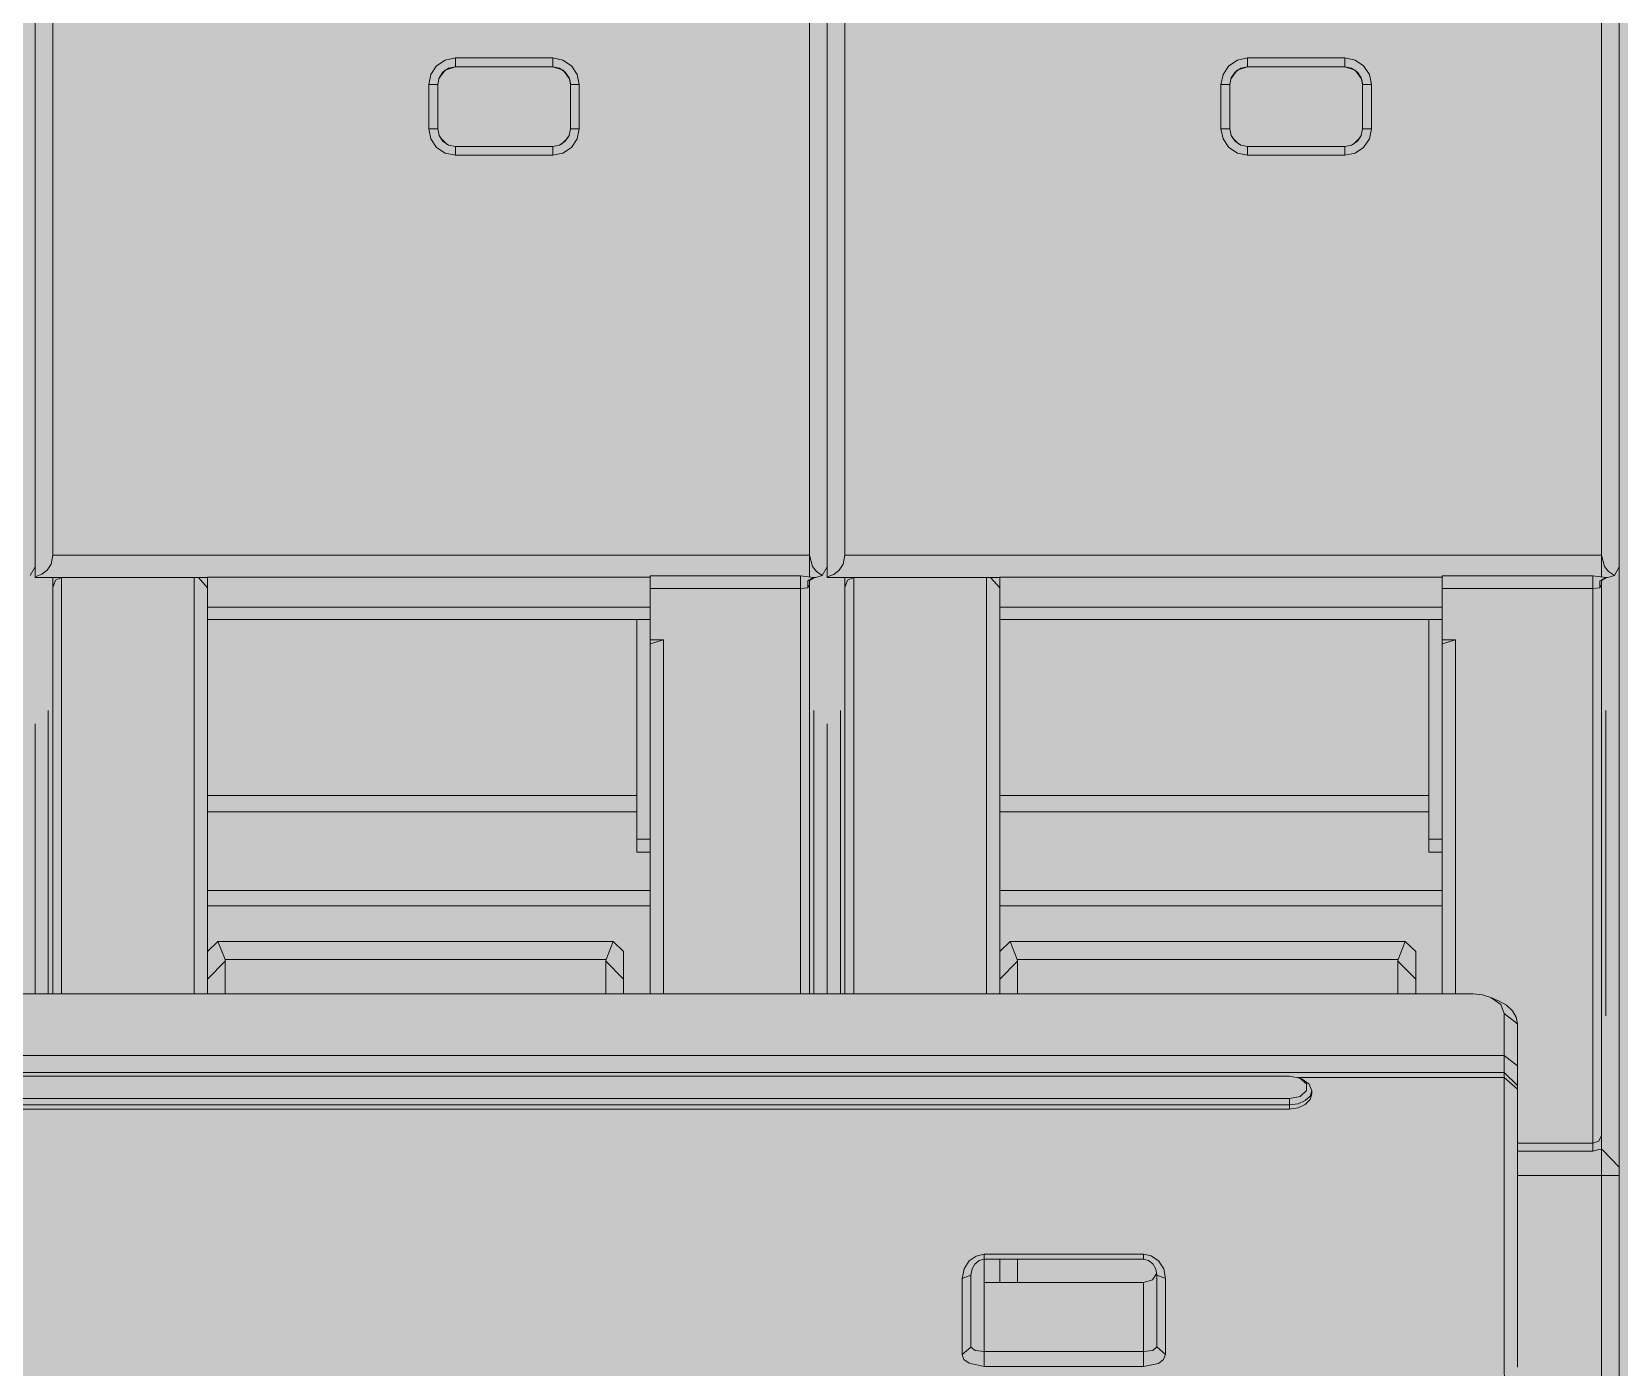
# Model space of a CAD drawing. Header units: millimetres. Extents: x 0 to 418, y -44 to 411.
# Drawn here: x 319.43 to 355.3, y 169.96 to 200.14 of the extents above; entities that cross this region are included whole.
import ezdxf
from ezdxf.enums import TextEntityAlignment as Align

# ---------------------------------------------------------------- set-up
doc = ezdxf.new("R2010")
doc.units = ezdxf.units.MM
for name, color, linetype, lineweight, true_color in [('BODY', 7, 'Continuous', 5, 0xf0f1eb), ('DETAILS', 7, 'Continuous', 5, 0x2f373d), ('INDICATOR', 7, 'Continuous', 5, 0x3d9868), ('LEVERS', 7, 'Continuous', 5, 0x2b7ac1), ('MARKING', 7, 'Continuous', 5, 0x2f373d), ('RECESS', 7, 'Continuous', 5, 0x6c747a)]:
    doc.layers.add(name, color=color, linetype=linetype, lineweight=lineweight, true_color=true_color)
doc.layers.add('PARAMETERS', color=7, linetype='Continuous', plot=False)
doc.styles.add('BLOCK_ARIAL', font='arial.ttf')

# ---------------------------------------------------------------- blocks, each defined once
blk = doc.blocks.new('DA_4P_135')
at = {"layer": 'BODY', "true_color": 0xf0f1eb}
h = blk.add_hatch(color=7, dxfattribs=at)
h.paths.add_polyline_path([(0.9, 15.52), (0.735, 15.625), (0.651, 15.726), (0.61, 15.77), (0.53, 15.95), (0.5, 16.14), (0.5, 16.145), (0.5, 16.15), (0.5, 16.57), (0.5, 16.575), (0.5, 16.734), (0.49, 16.74), (0.442, 16.815), (0.38, 16.88), (0.373, 16.894), (0.35, 16.92), (0.307, 17.023), (0.287, 17.052), (0.275, 17.07), (0.268, 17.105), (0.258, 17.132), (0.244, 17.162), (0.22, 17.23), (0.264, 17.124), (0.261, 17.141), (0.2, 17.45), (0.2, 28.75), (0.2, 33.54), (0.2, 33.55), (0.2, 35.05), (0.2, 39.29), (0.2, 39.43), (0.2, 39.44), (0.2, 39.49), (0.2, 43.2), (0.2, 43.44), (0.2, 44.12), (0.2, 44.125), (0.2, 46.35), (0.2, 48.58), (0.2, 49.26), (0.2, 49.44), (0.2, 49.5), (0.2, 52.81), (0.2, 52.82), (0.2, 53.26), (0.2, 74.65), (0.2, 76.15), (0.205, 76.211), (0.2, 76.16), (0.2, 80.95), (0.2, 92.25), (0.275, 92.635), (0.385, 92.795), (0.49, 92.96), (0.5, 92.966), (0.5, 93.125), (0.5, 93.13), (0.5, 93.55), (0.5, 93.555), (0.5, 93.56), (0.51, 93.605), (0.555, 93.82), (0.705, 94.045), (0.708, 94.047), (0.71, 94.05), (0.93, 94.2), (1.2, 94.25), (9.1, 94.25), (17.1, 94.25), (17.37, 94.2), (17.59, 94.05), (17.592, 94.047), (17.595, 94.045), (17.63, 93.992), (17.75, 93.82), (17.8, 93.56), (17.8, 93.555), (17.8, 93.55), (17.8, 93.13), (17.8, 93.125), (17.8, 92.966), (17.81, 92.96), (17.915, 92.795), (18.025, 92.635), (18.1, 92.25), (18.175, 92.635), (18.285, 92.795), (18.39, 92.96), (18.4, 92.966), (18.4, 93.125), (18.4, 93.13), (18.4, 93.55), (18.4, 93.61), (18.47, 93.86), (18.63, 94.07), (18.713, 94.119), (18.845, 94.205), (19.1, 94.25), (27, 94.25), (35, 94.25), (35.255, 94.205), (35.43, 94.094), (35.47, 94.07), (35.473, 94.066), (35.475, 94.065), (35.63, 93.86), (35.7, 93.61), (35.7, 93.55), (35.7, 93.13), (35.7, 93.125), (35.7, 92.966), (35.71, 92.96), (35.815, 92.795), (35.925, 92.635), (36, 92.25), (36.075, 92.635), (36.185, 92.795), (36.29, 92.96), (36.3, 92.966), (36.3, 93.125), (36.3, 93.13), (36.3, 93.55), (36.3, 93.61), (36.37, 93.86), (36.53, 94.07), (36.613, 94.119), (36.745, 94.205), (37, 94.25), (44.9, 94.25), (52.9, 94.25), (53.155, 94.2), (53.285, 94.12), (53.37, 94.07), (53.373, 94.066), (53.375, 94.065), (53.53, 93.86), (53.6, 93.61), (53.6, 93.55), (53.6, 93.13), (53.6, 93.125), (53.6, 92.966), (53.61, 92.96), (53.715, 92.795), (53.825, 92.635), (53.9, 92.25), (53.975, 92.635), (54.085, 92.795), (54.19, 92.96), (54.2, 92.966), (54.2, 93.125), (54.2, 93.13), (54.2, 93.55), (54.2, 93.61), (54.27, 93.86), (54.43, 94.07), (54.565, 94.15), (54.645, 94.2), (54.9, 94.25), (62.8, 94.25), (70.8, 94.25), (71.055, 94.2), (71.185, 94.12), (71.27, 94.07), (71.273, 94.066), (71.275, 94.065), (71.43, 93.86), (71.5, 93.61), (71.5, 93.55), (71.5, 93.13), (71.5, 93.125), (71.5, 92.966), (71.51, 92.96), (71.642, 92.753), (71.725, 92.63), (71.8, 92.25), (71.875, 92.63), (71.958, 92.753), (72.09, 92.96), (72.1, 92.966), (72.1, 93.125), (72.1, 93.13), (72.1, 93.55), (72.1, 93.555), (72.1, 93.56), (72.11, 93.605), (72.155, 93.82), (72.305, 94.045), (72.308, 94.047), (72.31, 94.05), (72.53, 94.2), (72.8, 94.25), (83.2, 94.25), (99.8, 94.25), (113.3, 94.25), (126.8, 94.25), (133.8, 94.25), (134.055, 94.2), (134.275, 94.065), (134.382, 93.92), (134.43, 93.86), (134.5, 93.61), (134.5, 93.605), (134.5, 93.55), (134.5, 93.13), (134.5, 93.125), (134.5, 92.966), (134.51, 92.96), (134.642, 92.753), (134.684, 92.691), (134.725, 92.63), (134.729, 92.609), (134.745, 92.58), (134.8, 92.25), (134.8, 91.055), (134.8, 91.05), (134.8, 91), (134.8, 90.995), (134.8, 90.845), (134.8, 90.84), (134.8, 90.35), (134.8, 85.28), (134.8, 85.18), (134.8, 85.11), (134.8, 83.51), (134.8, 81.99), (134.8, 81.82), (134.8, 81.815), (134.8, 81.75), (134.8, 81.05), (134.8, 80.8), (134.8, 80.765), (134.8, 80.76), (134.8, 80.69), (134.8, 80.665), (134.8, 80.66), (134.8, 80.62), (134.8, 80.615), (134.8, 80.365), (134.8, 80.36), (134.8, 80.28), (134.8, 80.27), (134.8, 80.25), (134.8, 80.22), (134.8, 80.14), (134.8, 80.135), (134.8, 79.81), (134.8, 78.905), (134.8, 78.9), (134.8, 78.75), (134.8, 78.35), (134.8, 76.195), (134.8, 76.19), (134.8, 76.155), (134.8, 76.15), (134.8, 72.85), (134.8, 72.25), (134.8, 72.245), (134.8, 69.85), (134.8, 68.79), (134.8, 68.465), (134.8, 68.46), (134.8, 68.38), (134.8, 68.35), (134.8, 40.11), (134.8, 40.105), (134.8, 39.18), (134.8, 38.85), (134.8, 38.41), (134.8, 37.35), (134.8, 34.36), (134.8, 34.355), (134.8, 34.35), (134.8, 33.925), (134.8, 33.92), (134.8, 33.55), (134.8, 33.545), (134.8, 33.54), (134.8, 33.51), (134.8, 32.72), (134.8, 31.35), (134.8, 30.95), (134.8, 30.8), (134.8, 30.795), (134.8, 29.89), (134.8, 29.45), (134.8, 29.43), (134.8, 29.085), (134.8, 29.08), (134.8, 29.01), (134.8, 28.9), (134.8, 28.65), (134.8, 27.95), (134.8, 26.19), (134.8, 19.35), (134.8, 18.855), (134.8, 18.85), (134.8, 18.705), (134.8, 18.7), (134.8, 18.65), (134.8, 18.645), (134.8, 17.45), (134.8, 16.55), (134.8, 8.25), (134.76, 8.06), (134.655, 7.895), (134.49, 7.785), (134.3, 7.75), (133.3, 7.75), (133.12, 7.78), (133.113, 7.784), (133.11, 7.785), (133.08, 7.805), (132.96, 7.88), (132.953, 7.89), (132.945, 7.895), (132.922, 7.932), (132.845, 8.035), (132.8, 8.25), (132.8, 14.39), (132.64, 14.24), (132.46, 14.14), (132.26, 14.07), (132.05, 14.05), (122.55, 14.05), (122.165, 14.125), (121.935, 14.28), (121.84, 14.34), (121.762, 14.463), (121.625, 14.665), (121.55, 15.05), (121.55, 15.441), (121.32, 15.4), (121.08, 15.25), (120.9, 15.03), (120.81, 14.76), (120.8, 14.67), (120.8, 14.65), (120.8, 9.75), (120.8, 9.745), (120.8, 8.25), (120.77, 8.08), (120.761, 8.065), (120.76, 8.06), (120.655, 7.895), (120.518, 7.808), (120.49, 7.79), (120.3, 7.75), (119.8, 7.75), (119.62, 7.78), (119.46, 7.88), (119.452, 7.89), (119.445, 7.895), (119.422, 7.932), (119.345, 8.035), (119.3, 8.25), (119.3, 14.65), (119.3, 14.655), (119.3, 14.67), (119.29, 14.76), (119.2, 15.03), (119.02, 15.25), (118.78, 15.4), (118.5, 15.45), (113.3, 15.45), (108.1, 15.45), (107.82, 15.4), (107.58, 15.25), (107.4, 15.03), (107.31, 14.76), (107.3, 14.67), (107.3, 14.65), (107.3, 9.75), (107.3, 9.745), (107.3, 8.25), (107.27, 8.08), (107.261, 8.065), (107.26, 8.06), (107.155, 7.895), (107.018, 7.808), (106.99, 7.79), (106.8, 7.75), (106.3, 7.75), (106.12, 7.78), (105.96, 7.88), (105.952, 7.89), (105.945, 7.895), (105.922, 7.932), (105.845, 8.035), (105.8, 8.25), (105.8, 14.65), (105.8, 14.655), (105.8, 14.67), (105.79, 14.76), (105.7, 15.03), (105.52, 15.25), (105.28, 15.4), (105, 15.45), (99.8, 15.45), (94.6, 15.45), (94.32, 15.4), (94.08, 15.25), (93.9, 15.03), (93.81, 14.76), (93.8, 14.67), (93.8, 14.65), (93.8, 9.75), (93.8, 9.745), (93.8, 8.25), (93.77, 8.08), (93.761, 8.065), (93.76, 8.06), (93.655, 7.895), (93.518, 7.808), (93.49, 7.79), (93.3, 7.75), (92.8, 7.75), (92.62, 7.78), (92.46, 7.88), (92.452, 7.89), (92.445, 7.895), (92.422, 7.932), (92.345, 8.035), (92.3, 8.25), (92.3, 14.65), (92.3, 14.655), (92.3, 14.67), (92.29, 14.76), (92.2, 15.03), (92.02, 15.25), (91.78, 15.4), (91.5, 15.45), (86.3, 15.45), (80.8, 15.45), (80.61, 15.41), (80.45, 15.305), (80.395, 15.225), (80.34, 15.14), (80.3, 14.95), (80.3, 6.38), (80.3, 5.25), (80.3, 2.75), (80.3, 2.745), (80.3, 1.25), (80.27, 0.98), (80.229, 0.886), (80.225, 0.865), (80.211, 0.845), (80.17, 0.75), (80.041, 0.589), (80.01, 0.54), (79.937, 0.493), (79.803, 0.408), (79.68, 0.325), (79.3, 0.25), (71.8, 0.25), (68.35, 0.25), (68.29, 0.25), (68.12, 0.25), (68.115, 0.25), (67.55, 0.25), (67.05, 0.25), (66.485, 0.25), (66.48, 0.25), (66.31, 0.25), (66.25, 0.25), (64.2, 0.25), (64.14, 0.25), (63.97, 0.25), (63.965, 0.25), (63.4, 0.25), (62.9, 0.25), (62.335, 0.25), (62.33, 0.25), (62.16, 0.25), (62.1, 0.25), (60.05, 0.25), (59.99, 0.25), (59.82, 0.25), (59.815, 0.25), (59.25, 0.25), (58.75, 0.25), (58.185, 0.25), (58.18, 0.25), (58.01, 0.25), (57.95, 0.25), (50.45, 0.25), (50.39, 0.25), (50.22, 0.25), (50.215, 0.25), (49.65, 0.25), (49.15, 0.25), (48.585, 0.25), (48.58, 0.25), (48.41, 0.25), (48.35, 0.25), (46.3, 0.25), (46.24, 0.25), (46.07, 0.25), (46.065, 0.25), (45.5, 0.25), (45, 0.25), (44.435, 0.25), (44.43, 0.25), (44.26, 0.25), (44.2, 0.25), (42.15, 0.25), (42.09, 0.25), (41.92, 0.25), (41.915, 0.25), (41.35, 0.25), (40.85, 0.25), (40.285, 0.25), (40.28, 0.25), (40.11, 0.25), (40.05, 0.25), (32.55, 0.25), (32.49, 0.25), (32.32, 0.25), (32.315, 0.25), (31.75, 0.25), (31.25, 0.25), (30.685, 0.25), (30.68, 0.25), (30.51, 0.25), (30.45, 0.25), (28.4, 0.25), (28.34, 0.25), (28.17, 0.25), (28.165, 0.25), (27.6, 0.25), (27.1, 0.25), (26.535, 0.25), (26.53, 0.25), (26.36, 0.25), (26.3, 0.25), (24.25, 0.25), (24.19, 0.25), (24.02, 0.25), (24.015, 0.25), (23.45, 0.25), (22.95, 0.25), (22.385, 0.25), (22.38, 0.25), (22.21, 0.25), (22.15, 0.25), (20.94, 0.25), (15.86, 0.25), (15.855, 0.25), (14.65, 0.25), (14.59, 0.25), (14.42, 0.25), (14.415, 0.25), (13.85, 0.25), (13.35, 0.25), (12.785, 0.25), (12.78, 0.25), (12.61, 0.25), (12.55, 0.25), (10.5, 0.25), (10.44, 0.25), (10.27, 0.25), (10.265, 0.25), (9.7, 0.25), (9.2, 0.25), (8.635, 0.25), (8.63, 0.25), (8.46, 0.25), (8.4, 0.25), (6.35, 0.25), (6.29, 0.25), (6.12, 0.25), (6.115, 0.25), (5.55, 0.25), (5.05, 0.25), (4.485, 0.25), (4.48, 0.25), (4.31, 0.25), (4.25, 0.25), (1.6, 0.25), (1.215, 0.325), (1.055, 0.435), (0.89, 0.54), (0.758, 0.747), (0.675, 0.87), (0.6, 1.25), (0.6, 13.45), (0.9, 13.45)])
h.paths.add_polyline_path([(0.285, 76.605), (0.225, 76.4), (0.224, 76.395), (0.29, 76.61), (0.298, 76.625)], flags=0)
at = {"layer": 'INDICATOR', "true_color": 0x3d9868}
for points in [[(45.27, 62.395), (45.075, 62.525), (44.945, 62.72), (44.9, 62.95), (44.9, 63.95), (44.945, 64.18), (45.075, 64.375), (45.27, 64.505), (45.5, 64.55), (47.7, 64.55), (47.7, 64.35), (47.855, 64.32), (47.913, 64.282), (47.935, 64.275), (47.946, 64.261), (47.985, 64.235), (48.07, 64.105), (48.073, 64.089), (48.1, 63.95), (48.1, 62.95), (48.07, 62.795), (48.031, 62.735), (47.985, 62.665), (47.925, 62.626), (47.855, 62.58), (47.7, 62.55), (47.7, 62.35), (45.5, 62.35)], [(62.8, 63.95), (62.845, 64.18), (62.975, 64.375), (63.17, 64.505), (63.4, 64.55), (65.6, 64.55), (65.6, 64.35), (65.755, 64.32), (65.813, 64.282), (65.835, 64.275), (65.846, 64.261), (65.885, 64.235), (65.97, 64.105), (65.973, 64.089), (66, 63.95), (66, 62.95), (65.97, 62.795), (65.931, 62.735), (65.885, 62.665), (65.825, 62.626), (65.755, 62.58), (65.6, 62.55), (65.6, 62.35), (63.4, 62.35), (63.17, 62.395), (62.975, 62.525), (62.845, 62.72), (62.8, 62.95)]]:
    blk.add_hatch(color=105, dxfattribs=at).paths.add_polyline_path(points)
at = {"layer": 'LEVERS'}
blk.add_hatch(color=256, dxfattribs=at).paths.add_polyline_path([(1.4, 32.75), (1.095, 32.81), (0.835, 32.985), (0.66, 33.245), (0.6, 33.55), (0.6, 39.29), (0.6, 39.715), (0.6, 39.845), (0.6, 39.89), (0.6, 40.115), (0.66, 39.955), (0.8, 39.89), (1.2, 39.89), (2.2, 39.89), (2.2, 39.29), (2.2, 38.485), (2.2, 38.28), (2.2, 37.18), (2.2, 36.85), (2.2, 35.57), (2.2, 35.115), (2.2, 34.955), (2.495, 34.66), (2.495, 34.71), (2.495, 34.86), (2.5, 35.425), (2.5, 35.805), (2.5, 35.955), (2.5, 37.41), (2.5, 41.51), (2.2, 41.245), (2.2, 41.325), (2.2, 41.77), (2.2, 42.425), (2.2, 42.715), (2.2, 42.72), (2.23, 42.87), (2.315, 43.015), (2.45, 43.14), (2.625, 43.24), (2.8, 43.315), (2.99, 43.375), (3.2, 43.395), (3.8, 43.395), (4.1, 43.395), (4.1, 43.72), (4.1, 43.725), (4.1, 44.35), (4.335, 44.58), (13.265, 44.58), (13.5, 44.35), (13.5, 44.28), (13.5, 43.725), (13.5, 43.395), (14.1, 43.395), (14.4, 43.395), (17.5, 43.395), (17.7, 43.395), (17.8, 43.395), (18.1, 43.395), (18.4, 43.395), (18.5, 43.395), (18.7, 43.395), (21.7, 43.395), (22, 43.395), (22, 43.72), (22, 43.725), (22, 44.35), (22.235, 44.58), (31.165, 44.58), (31.4, 44.35), (31.4, 44.28), (31.4, 43.725), (31.4, 43.395), (32, 43.395), (32.3, 43.395), (35.4, 43.395), (35.6, 43.395), (35.7, 43.395), (36, 43.395), (36.3, 43.395), (36.4, 43.395), (36.6, 43.395), (39.6, 43.395), (39.9, 43.395), (39.9, 43.72), (39.9, 43.725), (39.9, 44.35), (40.135, 44.58), (49.065, 44.58), (49.3, 44.35), (49.3, 44.28), (49.3, 43.725), (49.3, 43.395), (49.9, 43.395), (50.2, 43.395), (53.3, 43.395), (53.5, 43.395), (53.6, 43.395), (53.9, 43.395), (54.2, 43.395), (54.3, 43.395), (54.5, 43.395), (57.5, 43.395), (57.8, 43.395), (57.8, 43.72), (57.8, 43.725), (57.8, 44.35), (58.035, 44.58), (66.965, 44.58), (67.2, 44.35), (67.2, 44.28), (67.2, 43.725), (67.2, 43.395), (67.8, 43.395), (68.1, 43.395), (68.5, 43.395), (68.71, 43.375), (68.9, 43.315), (69.075, 43.24), (69.25, 43.135), (69.385, 43.01), (69.47, 42.87), (69.5, 42.72), (69.5, 41.77), (69.5, 41.325), (69.5, 41.245), (69.5, 40.895), (69.5, 40.02), (71.2, 40.02), (71.2, 39.84), (71.34, 39.875), (71.4, 39.885), (71.4, 39.88), (71.4, 39.29), (71.4, 33.55), (71.34, 33.245), (71.165, 32.985), (70.905, 32.81), (70.6, 32.75), (70.6, 32.35), (62.8, 32.35), (57.8, 32.35), (55.1, 32.35), (54.865, 32.375), (54.856, 32.378), (54.79, 32.385), (54.689, 32.426), (54.64, 32.44), (54.597, 32.463), (54.435, 32.55), (54.365, 32.607), (54.35, 32.615), (54.337, 32.629), (54.25, 32.7), (54.196, 32.767), (54.1, 32.885), (54.09, 32.904), (54.08, 32.915), (54.068, 32.945), (54.013, 33.047), (54, 33.067), (53.985, 33.09), (53.925, 33.3), (53.9, 33.54), (53.9, 33.545), (53.88, 33.305), (53.815, 33.095), (53.801, 33.073), (53.7, 32.885), (53.603, 32.766), (53.55, 32.7), (53.365, 32.55), (53.203, 32.463), (53.16, 32.44), (53.111, 32.426), (53.01, 32.385), (52.944, 32.378), (52.935, 32.375), (52.7, 32.35), (44.9, 32.35), (39.9, 32.35), (37.2, 32.35), (36.965, 32.375), (36.956, 32.378), (36.89, 32.385), (36.789, 32.426), (36.74, 32.44), (36.697, 32.463), (36.535, 32.55), (36.465, 32.607), (36.45, 32.615), (36.437, 32.629), (36.35, 32.7), (36.296, 32.767), (36.2, 32.885), (36.19, 32.904), (36.18, 32.915), (36.168, 32.945), (36.113, 33.047), (36.1, 33.067), (36.085, 33.09), (36.025, 33.3), (36, 33.54), (36, 33.545), (35.98, 33.305), (35.915, 33.095), (35.901, 33.073), (35.8, 32.885), (35.703, 32.766), (35.65, 32.7), (35.465, 32.55), (35.308, 32.466), (35.26, 32.44), (35.181, 32.417), (35.11, 32.39), (35.068, 32.385), (35.035, 32.375), (34.8, 32.35), (27, 32.35), (22, 32.35), (19.3, 32.35), (19.065, 32.375), (19.032, 32.385), (18.99, 32.39), (18.919, 32.417), (18.916, 32.418), (18.905, 32.42), (18.9, 32.423), (18.84, 32.44), (18.792, 32.466), (18.635, 32.55), (18.565, 32.607), (18.55, 32.615), (18.537, 32.629), (18.45, 32.7), (18.396, 32.767), (18.3, 32.885), (18.29, 32.904), (18.28, 32.915), (18.268, 32.945), (18.213, 33.047), (18.2, 33.067), (18.185, 33.09), (18.125, 33.3), (18.1, 33.54), (18.1, 33.545), (18.08, 33.305), (18.015, 33.095), (18.001, 33.073), (17.9, 32.885), (17.803, 32.766), (17.75, 32.7), (17.565, 32.55), (17.408, 32.466), (17.36, 32.44), (17.281, 32.417), (17.21, 32.39), (17.168, 32.385), (17.135, 32.375), (16.9, 32.35), (9.1, 32.35), (4.1, 32.35), (1.4, 32.35)])
at = {"layer": 'RECESS', "true_color": 0x6c747a}
blk.add_hatch(color=8, dxfattribs=at).paths.add_polyline_path([(17.835, 52.81), (17.845, 52.81), (17.99, 52.855), (18.1, 53.045), (18.1, 52.82), (18.25, 52.88), (18.37, 52.975), (18.465, 53.11), (18.5, 53.31), (35.6, 53.31), (35.67, 53.055), (35.76, 52.945), (35.89, 52.855), (36, 53.045), (36, 52.82), (36.15, 52.88), (36.27, 52.975), (36.365, 53.11), (36.4, 53.31), (53.5, 53.31), (53.57, 53.055), (53.66, 52.945), (53.79, 52.855), (53.9, 53.045), (53.9, 52.82), (53.9, 52.81), (54.3, 52.81), (54.5, 52.81), (54.9, 52.81), (57.5, 52.81), (57.59, 52.81), (57.8, 52.81), (57.8, 52.815), (67.8, 52.815), (67.8, 52.75), (67.8, 52.63), (67.8, 52.555), (67.8, 52.135), (67.8, 51.855), (67.8, 51.4), (68.1, 51.4), (68.1, 46.35), (68.1, 43.395), (67.8, 43.395), (67.2, 43.395), (67.2, 43.725), (67.2, 44.28), (67.2, 44.35), (66.965, 44.58), (58.035, 44.58), (57.8, 44.35), (57.8, 43.725), (57.8, 43.72), (57.8, 43.395), (57.5, 43.395), (54.5, 43.395), (54.3, 43.395), (54.2, 43.395), (53.9, 43.395), (53.6, 43.395), (53.5, 43.395), (53.3, 43.395), (50.2, 43.395), (49.9, 43.395), (49.3, 43.395), (49.3, 43.725), (49.3, 44.28), (49.3, 44.35), (49.065, 44.58), (40.135, 44.58), (39.9, 44.35), (39.9, 43.725), (39.9, 43.72), (39.9, 43.395), (39.6, 43.395), (36.6, 43.395), (36.4, 43.395), (36.3, 43.395), (36, 43.395), (35.7, 43.395), (35.6, 43.395), (35.4, 43.395), (32.3, 43.395), (32, 43.395), (31.4, 43.395), (31.4, 43.725), (31.4, 44.28), (31.4, 44.35), (31.165, 44.58), (22.235, 44.58), (22, 44.35), (22, 43.725), (22, 43.72), (22, 43.395), (21.7, 43.395), (18.7, 43.395), (18.5, 43.395), (18.4, 43.395), (18.1, 43.395), (17.8, 43.395), (17.7, 43.395), (17.5, 43.395), (14.4, 43.395), (14.1, 43.395), (13.5, 43.395), (13.5, 43.725), (13.5, 44.28), (13.5, 44.35), (13.265, 44.58), (4.335, 44.58), (4.1, 44.35), (4.1, 43.725), (4.1, 43.72), (4.1, 43.395), (3.8, 43.395), (3.8, 52.81), (3.89, 52.81), (4.1, 52.81), (4.1, 52.815), (14.1, 52.815), (14.1, 52.84), (17.5, 52.84), (17.795, 52.81), (17.815, 52.81), (17.825, 52.81)])
at = {"layer": 'DETAILS', "color": 250, "linetype": 'ByBlock', "lineweight": 5, "true_color": 0x2f373d}
for p, q in [((36, 53.047), (36, 76.15)), ((36, 52.82), (36, 76.15)), ((36.4, 53.31), (36.4, 76.15)), ((53.5, 53.31), (53.5, 76.15)), ((53.9, 53.047), (53.9, 76.15)), ((53.9, 52.82), (53.9, 76.15)), ((54.3, 53.31), (54.3, 76.15)), ((71.4, 53.31), (71.4, 76.15)), ((71.8, 53.047), (71.8, 76.15)), ((45.5, 64.55), (47.7, 64.55)), ((45.5, 64.35), (45.5, 64.55)), ((45.5, 64.35), (47.7, 64.35)), ((45.501, 64.35), (45.5, 64.35)), ((45.501, 64.35), (45.5, 64.35)), ((47.7, 64.35), (45.501, 64.35)), ((47.7, 64.55), (47.7, 64.35)), ((63.4, 64.55), (65.6, 64.55)), ((63.4, 64.35), (63.4, 64.55)), ((63.4, 64.35), (65.6, 64.35)), ((63.401, 64.35), (63.4, 64.35)), ((63.401, 64.35), (63.4, 64.35)), ((65.6, 64.35), (63.401, 64.35)), ((65.6, 64.55), (65.6, 64.35)), ((44.9, 63.95), (44.9, 62.95)), ((44.9, 63.95), (45.1, 63.95)), ((45.1, 62.95), (45.1, 63.95)), ((48.1, 63.95), (48.1, 62.95)), ((48.1, 63.95), (48.3, 63.95)), ((48.3, 62.95), (48.3, 63.95)), ((62.8, 63.95), (62.8, 62.95)), ((62.8, 63.95), (63, 63.95)), ((63, 62.95), (63, 63.95)), ((66, 63.95), (66, 62.95)), ((66, 63.95), (66.2, 63.95)), ((66.2, 62.95), (66.2, 63.95)), ((45.1, 62.95), (44.9, 62.95)), ((48.3, 62.95), (48.1, 62.95)), ((63, 62.95), (62.8, 62.95)), ((66.2, 62.95), (66, 62.95)), ((47.7, 62.55), (45.5, 62.55)), ((45.5, 62.35), (45.5, 62.55)), ((47.7, 62.55), (47.7, 62.35)), ((65.6, 62.55), (63.4, 62.55)), ((63.4, 62.35), (63.4, 62.55)), ((65.6, 62.55), (65.6, 62.35)), ((45.5, 62.35), (47.7, 62.35)), ((63.4, 62.35), (65.6, 62.35)), ((36.4, 53.31), (53.5, 53.31)), ((54.3, 53.31), (71.4, 53.31)), ((39.9, 52.81), (36, 52.81)), ((36, 52.81), (39.9, 52.81)), ((36.4, 52.81), (36.4, 52.583)), ((36.6, 52.81), (37, 52.81)), ((49.9, 52.817), (39.9, 52.817)), ((39.9, 52.817), (39.9, 52.134)), ((53.3, 52.841), (49.9, 52.841)), ((53.644, 52.81), (53.595, 52.81)), ((57.8, 52.81), (53.9, 52.81)), ((53.9, 52.81), (57.8, 52.81)), ((54.3, 52.81), (54.3, 52.583)), ((54.5, 52.81), (54.9, 52.81)), ((67.8, 52.816), (57.8, 52.817)), ((57.8, 52.817), (57.8, 52.134)), ((71.2, 52.841), (67.8, 52.841)), ((71.544, 52.81), (71.495, 52.81)), ((71.8, 53.047), (71.8, 33.55)), ((49.9, 52.555), (53.3, 52.555)), ((67.8, 52.555), (71.2, 52.555)), ((39.9, 52.134), (49.9, 52.134)), ((39.9, 51.858), (39.9, 52.134)), ((57.8, 52.134), (67.8, 52.134)), ((57.8, 51.857), (57.8, 52.134)), ((49.9, 51.858), (39.9, 51.858)), ((49.6, 48.382), (49.6, 51.858)), ((67.8, 51.857), (57.8, 51.857)), ((67.5, 48.382), (67.5, 51.857)), ((50.2, 51.4), (49.9, 51.4)), ((49.9, 51.4), (49.9, 51.306)), ((68.1, 51.4), (67.8, 51.4)), ((67.8, 51.4), (67.8, 51.305)), ((39.9, 47.881), (49.6, 47.881)), ((57.8, 47.881), (67.5, 47.881)), ((49.6, 47.513), (39.9, 47.513)), ((67.5, 47.513), (57.8, 47.513)), ((49.9, 46.894), (49.6, 46.894)), ((67.8, 46.894), (67.5, 46.894)), ((49.9, 46.602), (49.6, 46.602)), ((67.8, 46.602), (67.5, 46.602)), ((39.9, 45.733), (49.9, 45.733)), ((57.8, 45.733), (67.8, 45.733)), ((39.9, 45.388), (49.9, 45.388)), ((57.8, 45.388), (67.8, 45.388)), ((49.066, 44.581), (40.134, 44.581)), ((66.966, 44.581), (58.034, 44.581)), ((40.295, 44.171), (48.905, 44.171)), ((40.3, 43.395), (40.3, 44.134)), ((48.9, 44.134), (48.9, 43.395)), ((58.195, 44.171), (66.805, 44.171)), ((58.2, 43.395), (58.2, 44.134)), ((66.8, 44.134), (66.8, 43.395)), ((39.9, 43.395), (39.9, 43.725)), ((49.3, 43.725), (49.3, 43.395)), ((57.8, 43.395), (57.8, 43.725)), ((67.2, 43.725), (67.2, 43.395)), ((68.5, 43.395), (3.2, 43.395)), ((68.901, 43.315), (69.073, 43.239)), ((69.2, 42), (69.2, 42.951)), ((69.5, 42.719), (69.2, 42.951)), ((69.5, 41.768), (69.5, 42.719)), ((69.2, 42), (2.5, 42.001)), ((69.5, 41.768), (69.2, 42)), ((2.5, 41.621), (69.2, 41.62)), ((69.2, 41.62), (69.5, 41.324)), ((7.35, 41.538), (64.35, 41.537)), ((69.198, 41.508), (64.536, 41.508)), ((64.579, 41.492), (64.636, 41.466)), ((69.198, 41.508), (69.499, 41.245)), ((64.35, 41.03), (7.35, 41.031)), ((64.35, 40.889), (64.35, 41.03)), ((64.85, 41.134), (64.85, 41.206)), ((7.35, 40.89), (64.35, 40.889)), ((7.35, 40.791), (64.35, 40.79)), ((64.35, 40.79), (64.35, 40.889)), ((71.2, 40.018), (69.5, 40.018)), ((69.5, 39.839), (71.2, 39.839)), ((71.399, 39.89), (71.4, 39.89)), ((71.429, 39.861), (71.401, 39.889)), ((71.4, 39.29), (69.5, 39.29)), ((71.4, 39.29), (71.4, 33.55)), ((71.8, 39.29), (71.4, 39.29)), ((69.5, 36.007), (69.5, 38.486)), ((61.05, 37.509), (57.45, 37.509)), ((57.45, 37.398), (57.45, 37.509)), ((57.45, 37.398), (57.45, 36.875)), ((57.45, 37.398), (61.05, 37.398)), ((57.45, 36.875), (57.45, 37.398)), ((57.8, 36.882), (57.8, 37.398)), ((58.2, 36.875), (58.2, 37.398)), ((61.05, 37.509), (61.05, 37.398)), ((56.95, 36.962), (57.15, 37.037)), ((57.15, 37.037), (57.15, 35.413)), ((61.35, 37.037), (61.55, 36.963)), ((61.35, 35.415), (61.35, 37.037)), ((58.2, 36.875), (57.45, 36.875)), ((57.45, 35.31), (57.45, 36.875)), ((57.805, 36.875), (57.8, 36.882)), ((58.2, 36.875), (61.05, 36.875)), ((61.05, 36.875), (61.05, 35.31)), ((57.15, 35.413), (56.95, 35.246)), ((61.05, 35.31), (57.45, 35.31)), ((57.45, 34.974), (57.45, 35.31)), ((61.05, 35.31), (61.05, 34.974)), ((61.55, 35.248), (61.35, 35.414)), ((57.45, 34.974), (61.05, 34.974))]:
    blk.add_line(p, q, dxfattribs=at)
for points in [[(44.9, 63.95), (44.946, 64.18), (45.076, 64.374), (45.27, 64.504), (45.5, 64.55)], [(45.1, 63.95), (45.131, 64.103), (45.217, 64.233), (45.347, 64.32), (45.5, 64.35)], [(45.121, 64.078), (45.267, 64.275), (45.501, 64.35)], [(47.7, 64.55), (47.93, 64.504), (48.124, 64.374), (48.254, 64.18), (48.3, 63.95)], [(47.7, 64.35), (47.933, 64.275), (48.079, 64.078)], [(47.7, 64.35), (47.853, 64.32), (47.983, 64.233), (48.07, 64.103), (48.1, 63.95)], [(62.8, 63.95), (62.846, 64.18), (62.976, 64.374), (63.17, 64.504), (63.4, 64.55)], [(63, 63.95), (63.031, 64.103), (63.117, 64.233), (63.247, 64.319), (63.4, 64.35)], [(63.021, 64.078), (63.167, 64.275), (63.401, 64.35)], [(65.6, 64.55), (65.83, 64.504), (66.024, 64.374), (66.154, 64.18), (66.2, 63.95)], [(65.6, 64.35), (65.833, 64.275), (65.979, 64.078)], [(65.6, 64.35), (65.753, 64.319), (65.883, 64.233), (65.97, 64.103), (66, 63.95)], [(45.1, 63.95), (45.1, 62.95)], [(48.091, 64.034), (48.079, 64.078)], [(48.1, 63.965), (48.098, 63.993)], [(63, 63.95), (63, 62.95)], [(65.991, 64.034), (65.979, 64.078)], [(66, 63.965), (65.998, 63.993)], [(45.5, 62.35), (45.27, 62.396), (45.076, 62.526), (44.946, 62.72), (44.9, 62.95)], [(45.5, 62.55), (45.347, 62.58), (45.217, 62.667), (45.13, 62.797), (45.1, 62.95)], [(48.3, 62.95), (48.254, 62.72), (48.124, 62.526), (47.93, 62.396), (47.7, 62.35)], [(48.1, 62.95), (48.07, 62.797), (47.983, 62.667), (47.853, 62.58), (47.7, 62.55)], [(63.4, 62.35), (63.17, 62.396), (62.976, 62.526), (62.846, 62.72), (62.8, 62.95)], [(63.4, 62.55), (63.247, 62.58), (63.117, 62.667), (63.03, 62.797), (63, 62.95)], [(66.2, 62.95), (66.154, 62.72), (66.024, 62.526), (65.83, 62.396), (65.6, 62.35)], [(66, 62.95), (65.97, 62.797), (65.883, 62.667), (65.753, 62.58), (65.6, 62.55)], [(45.152, 62.752), (45.303, 62.602)], [(47.898, 62.602), (48.048, 62.753)], [(63.052, 62.752), (63.203, 62.602)], [(65.798, 62.602), (65.948, 62.753)], [(53.5, 52.823), (53.5, 53.44), (53.5, 53.597), (53.5, 53.65)], [(71.4, 52.823), (71.4, 53.44), (71.4, 53.597), (71.4, 53.65)], [(36, 52.82), (36.152, 52.879), (36.272, 52.976), (36.363, 53.11), (36.4, 53.31)], [(53.5, 53.31), (53.569, 53.056), (53.66, 52.943), (53.79, 52.856)], [(53.9, 52.82), (54.052, 52.878), (54.172, 52.976), (54.263, 53.11), (54.3, 53.31)], [(71.4, 53.31), (71.469, 53.056), (71.56, 52.943), (71.69, 52.856)], [(35.89, 52.856), (36, 53.047)], [(36, 52.81), (36, 52.82)], [(36.4, 52.583), (36.464, 52.748), (36.6, 52.81)], [(36.6, 52.81), (36.6, 43.395)], [(39.6, 43.395), (39.6, 52.81)], [(39.691, 52.81), (39.9, 52.576)], [(49.9, 52.841), (49.9, 52.752)], [(49.9, 52.752), (49.9, 52.63)], [(53.595, 52.81), (53.3, 52.841)], [(53.3, 52.555), (53.3, 52.841)], [(53.595, 52.81), (53.465, 52.73), (53.464, 52.571)], [(53.614, 52.81), (53.5, 52.736)], [(53.5, 52.736), (53.5, 52.643)], [(53.595, 52.81), (53.614, 52.81)], [(53.595, 52.81), (53.614, 52.81)], [(53.614, 52.81), (53.623, 52.81)], [(53.635, 52.81), (53.644, 52.81)], [(53.79, 52.856), (53.644, 52.81)], [(53.79, 52.856), (53.9, 53.047)], [(53.9, 52.81), (53.9, 52.82)], [(54.3, 52.583), (54.364, 52.748), (54.5, 52.81)], [(54.5, 52.81), (54.5, 43.395)], [(57.5, 43.395), (57.5, 52.81)], [(57.591, 52.81), (57.8, 52.576)], [(67.8, 52.841), (67.8, 52.752)], [(67.8, 52.752), (67.8, 52.63)], [(71.495, 52.81), (71.2, 52.841)], [(71.2, 52.555), (71.2, 52.841)], [(71.495, 52.81), (71.365, 52.73), (71.364, 52.571)], [(71.514, 52.81), (71.4, 52.736)], [(71.4, 52.736), (71.4, 52.642)], [(71.495, 52.81), (71.514, 52.81)], [(71.495, 52.81), (71.514, 52.81)], [(71.514, 52.81), (71.523, 52.81)], [(71.535, 52.81), (71.544, 52.81)], [(71.69, 52.856), (71.544, 52.81)], [(71.69, 52.856), (71.8, 53.047)], [(36.4, 43.395), (36.4, 46.302), (36.4, 52.633)], [(36.4, 52.583), (36.4, 43.395)], [(36.4, 52.583), (36.4, 43.395)], [(49.9, 52.63), (49.9, 52.555)], [(49.9, 52.555), (49.9, 51.4)], [(53.3, 52.555), (53.464, 52.571)], [(53.3, 43.395), (53.3, 52.555)], [(53.464, 52.571), (53.5, 52.643)], [(53.5, 52.643), (53.5, 43.395)], [(54.3, 43.395), (54.3, 46.301), (54.3, 52.633)], [(54.3, 52.583), (54.3, 43.395)], [(54.3, 52.583), (54.3, 43.395)], [(67.8, 52.63), (67.8, 52.555)], [(67.8, 52.555), (67.8, 51.4)], [(71.2, 52.555), (71.364, 52.571)], [(71.2, 40.018), (71.2, 52.555)], [(71.364, 52.571), (71.4, 52.642)], [(71.4, 52.642), (71.4, 40.191)], [(39.9, 52.241), (39.9, 43.395)], [(57.8, 52.241), (57.8, 43.395)], [(39.9, 51.858), (39.9, 43.721)], [(49.6, 47.881), (49.6, 51.858)], [(57.8, 51.857), (57.8, 43.721)], [(67.5, 47.881), (67.5, 51.857)], [(49.9, 51.306), (50.2, 51.4)], [(49.9, 43.395), (49.9, 51.4)], [(49.9, 43.395), (49.9, 51.306)], [(50.2, 51.4), (50.2, 46.35)], [(50.2, 43.395), (50.2, 51.4)], [(67.8, 51.305), (68.1, 51.4)], [(67.8, 43.395), (67.8, 51.4)], [(67.8, 43.395), (67.8, 51.305)], [(68.1, 51.4), (68.1, 46.35)], [(68.1, 43.395), (68.1, 51.4)], [(49.6, 49.729), (49.6, 49.958), (49.6, 50.038)], [(49.6, 50.038), (49.6, 49.974), (49.6, 49.789), (49.6, 49.134), (49.6, 47.623)], [(67.5, 49.729), (67.5, 49.958), (67.5, 50.038)], [(67.5, 50.038), (67.5, 49.974), (67.5, 49.789), (67.5, 49.134), (67.5, 47.623)], [(36.3, 49.8), (36.3, 49.62), (36.3, 49.097), (36.3, 47.274), (36.3, 43.395)], [(49.6, 49.729), (49.6, 48.218), (49.6, 47.563), (49.6, 47.378), (49.6, 47.314)], [(53.5, 43.395), (53.5, 47.274), (53.5, 49.097), (53.5, 49.619), (53.5, 49.755), (53.5, 49.8)], [(53.6, 43.395), (53.6, 47.274), (53.6, 49.097), (53.6, 49.619), (53.6, 49.755), (53.6, 49.8)], [(54.2, 49.8), (54.2, 49.619), (54.2, 49.097), (54.2, 47.274), (54.2, 43.395)], [(67.5, 49.729), (67.5, 48.218), (67.5, 47.563), (67.5, 47.378), (67.5, 47.314)], [(71.4, 42.9), (71.4, 43.162), (71.4, 43.91), (71.4, 46.35), (71.4, 48.789), (71.4, 49.537), (71.4, 49.734), (71.4, 49.8)], [(71.5, 42.9), (71.5, 43.162), (71.5, 43.91), (71.5, 46.35), (71.5, 48.789), (71.5, 49.537), (71.5, 49.734), (71.5, 49.8)], [(36, 43.395), (36, 46.904), (36, 48.766), (36, 49.311), (36, 49.452), (36, 49.5)], [(36, 49.5), (36, 49.311), (36, 48.766), (36, 46.904), (36, 43.395)], [(53.9, 43.395), (53.9, 46.904), (53.9, 48.765), (53.9, 49.311), (53.9, 49.452), (53.9, 49.5)], [(53.9, 49.5), (53.9, 49.311), (53.9, 48.765), (53.9, 46.904), (53.9, 43.395)], [(49.6, 47.881), (49.6, 47.513)], [(67.5, 47.881), (67.5, 47.513)], [(49.6, 47.314), (49.6, 47.394), (49.6, 47.623)], [(49.6, 47.513), (49.6, 46.602)], [(67.5, 47.314), (67.5, 47.393), (67.5, 47.623)], [(67.5, 47.513), (67.5, 46.602)], [(36.4, 46.35), (36.4, 46.845), (36.4, 46.997), (36.4, 47.05)], [(53.5, 47.05), (53.5, 46.35), (53.5, 45.855), (53.5, 45.703), (53.5, 45.65)], [(53.5, 46.35), (53.5, 46.845), (53.5, 46.997), (53.5, 47.05)], [(71.4, 47.05), (71.4, 46.35), (71.4, 45.855), (71.4, 45.703), (71.4, 45.65)], [(71.4, 46.35), (71.4, 46.845), (71.4, 46.997), (71.4, 47.05)], [(49.6, 46.602), (49.6, 46.809), (49.6, 46.872), (49.6, 46.894)], [(49.6, 46.894), (49.6, 46.878)], [(67.5, 46.602), (67.5, 46.809), (67.5, 46.872), (67.5, 46.894)], [(67.5, 46.894), (67.5, 46.878)], [(50.2, 46.35), (50.2, 43.395)], [(53.5, 45.65), (53.5, 46.35)], [(68.1, 46.35), (68.1, 43.395)], [(71.4, 45.65), (71.4, 46.35)], [(40.134, 44.581), (39.9, 44.35)], [(40.134, 44.581), (40.295, 44.171)], [(48.905, 44.171), (49.066, 44.581)], [(49.3, 44.35), (49.066, 44.581)], [(58.034, 44.581), (57.8, 44.35)], [(58.034, 44.581), (58.195, 44.171)], [(66.805, 44.171), (66.966, 44.581)], [(67.2, 44.35), (66.966, 44.581)], [(39.9, 43.725), (39.9, 44.35)], [(40.3, 44.134), (39.9, 43.725)], [(40.295, 44.171), (40.3, 44.134)], [(48.9, 44.134), (48.905, 44.171)], [(49.3, 43.725), (48.9, 44.134)], [(49.3, 44.35), (49.3, 43.725)], [(49.3, 43.395), (49.3, 44.279)], [(57.8, 43.725), (57.8, 44.35)], [(58.2, 44.134), (57.8, 43.725)], [(58.195, 44.171), (58.2, 44.134)], [(66.8, 44.134), (66.805, 44.171)], [(67.2, 43.725), (66.8, 44.134)], [(67.2, 44.35), (67.2, 43.725)], [(67.2, 43.395), (67.2, 44.279)], [(68.901, 43.315), (68.71, 43.374), (68.5, 43.395)], [(69.2, 42.951), (69.121, 43.156), (68.901, 43.315)], [(69.073, 43.239), (69.251, 43.137), (69.387, 43.012), (69.471, 42.87), (69.5, 42.719)], [(69.2, 42), (69.2, 41.62)], [(69.2, 41.509), (69.2, 41.62)], [(69.5, 41.324), (69.5, 41.768)], [(64.579, 41.492), (64.35, 41.537)], [(64.35, 41.03), (64.586, 41.079), (64.731, 41.208), (64.729, 41.365), (64.579, 41.492)], [(64.605, 41.479), (64.636, 41.466)], [(64.636, 41.466), (64.793, 41.353), (64.85, 41.206)], [(69.198, 41.508), (69.197, 37.41), (69.201, 35.426), (69.203, 34.858), (69.204, 34.711), (69.205, 34.661)], [(69.5, 41.246), (69.5, 41.324)], [(64.85, 41.206), (64.812, 41.085), (64.703, 40.982), (64.541, 40.914), (64.35, 40.889)], [(64.85, 41.134), (64.812, 41.009), (64.704, 40.897), (64.542, 40.819), (64.35, 40.79)], [(64.847, 41.17), (64.85, 41.134)], [(64.85, 41.206), (64.85, 41.206)], [(69.5, 40.897), (69.499, 41.245)], [(69.5, 34.956), (69.5, 34.995), (69.5, 35.113), (69.5, 35.567), (69.5, 37.178), (69.5, 40.897)], [(71.2, 40.018), (71.341, 40.068), (71.4, 40.191)], [(71.4, 40.191), (71.4, 40.121)], [(71.2, 39.839), (71.2, 40.018)], [(71.4, 39.887), (71.341, 39.875), (71.2, 39.839)], [(71.4, 40.121), (71.4, 40.028)], [(71.4, 40.121), (71.4, 40.028)], [(71.4, 40.028), (71.4, 39.894)], [(71.4, 39.887), (71.4, 39.29)], [(71.4, 39.29), (71.4, 39.878)], [(71.402, 39.885), (71.429, 39.86)], [(71.429, 39.86), (71.8, 39.477)], [(57.45, 37.509), (57.27, 37.47), (57.111, 37.359), (56.996, 37.184), (56.95, 36.962)], [(57.45, 37.398), (57.337, 37.369), (57.24, 37.289), (57.176, 37.178), (57.15, 37.037)], [(61.55, 36.963), (61.506, 37.178), (61.388, 37.359), (61.223, 37.473), (61.05, 37.509)], [(61.35, 37.037), (61.325, 37.173), (61.258, 37.29), (61.161, 37.37), (61.05, 37.398)], [(56.95, 36.962), (56.95, 35.246)], [(57.15, 35.413), (57.15, 37.037)], [(61.05, 36.875), (61.249, 36.933), (61.348, 37.079)], [(61.35, 37.037), (61.35, 35.414)], [(61.55, 35.248), (61.55, 36.963)], [(69.2, 35.805), (69.2, 35.954)], [(69.5, 36.146), (69.5, 35.715)], [(69.5, 35.715), (69.5, 35.151), (69.5, 34.956)], [(56.95, 35.246), (56.992, 35.133), (57.108, 35.045), (57.45, 34.974)], [(57.15, 35.413), (57.242, 35.333), (57.45, 35.31)], [(61.05, 35.31), (61.259, 35.333), (61.35, 35.414)], [(61.05, 34.974), (61.388, 35.043), (61.504, 35.128), (61.55, 35.248)]]:
    blk.add_lwpolyline(points, dxfattribs=at)
at = {"layer": 'MARKING', "color": 250, "true_color": 0x2f373d, "style": 'BLOCK_ARIAL'}
for tag, p, height in [('IDN_MA', (89, 73), 2.2), ('CURVE', (2, 68.6), 3), ('IN_A', (4.5, 68.6), 3), ('LEAK_TYPE', (89, 65.8), 2.2), ('UE_V', (2, 66.1), 1.4)]:
    blk.add_attdef(tag, p, '', height=height, dxfattribs=at)
blk.add_attdef('ICN_A', text='', height=1.8, dxfattribs=at).set_placement((7.25, 57.3), align=Align.MIDDLE_CENTER)
at = {"layer": 'PARAMETERS', "color": 250, "true_color": 0x2f373d, "style": 'BLOCK_ARIAL', "flags": 1}
for tag in ['WIDTH_MM', 'STANDARD', 'UIMP_KV', 'DESCRIPTION', 'POLES', 'FREQ_HZ', 'HEIGHT_MM', 'RELEASE_TYPE', 'DEPTH_MM', 'ICS_KA', 'ID', 'IP']:
    blk.add_attdef(tag, (2, 20), '', height=0.4, dxfattribs=at)

msp = doc.modelspace()

# ---------------------------------------------------------------- block references
msp.add_blockref('DA_4P_135', (283.5, 135))

doc.saveas('drawing.dxf')
